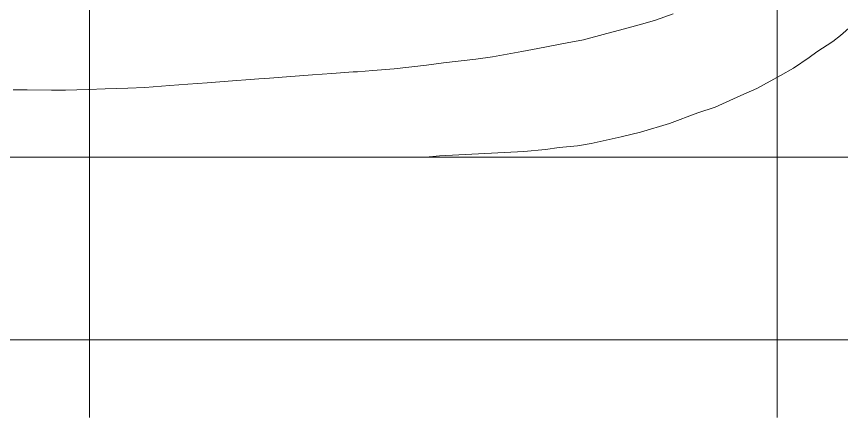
# Model space of a CAD drawing. Header units: metres. Extents: x -207 to 246, y -187 to 169.
# Drawn here: x 94.4 to 154.4, y -186.7 to -157.6 of the extents above; entities that cross this region are included whole.
import ezdxf

# ---------------------------------------------------------------- set-up
doc = ezdxf.new("R2010")
doc.units = ezdxf.units.M
for name, color, linetype, lineweight in [('C-TOPO', 7, 'Continuous', 9), ('C-TOPO-MAJR', 7, 'Continuous', 35), ('grilla', 7, 'Continuous', 9)]:
    doc.layers.add(name, color=color, linetype=linetype, lineweight=lineweight)
doc.layers.add('PR10-ARQ-PL-001-Emplazamiento-C-1_dwg', color=7, linetype='Continuous', lineweight=9, true_color=0x767676)

# ---------------------------------------------------------------- blocks, each defined once
blk = doc.blocks.new('PR10-ARQ-PL-001-Emplazamiento-C-1_dwg-674643-PLANTA SUPERFICIES')
at = {"layer": 'C-TOPO', "flags": 128}
blk.add_lwpolyline([(49.68, -167.804), (106.789, -167.804), (133.501, -167.804), (144.855, -167.804), (151.329, -167.804), (156.347, -167.804)], dxfattribs=at)
at = {"layer": 'C-TOPO-MAJR', "color": 1, "lineweight": 9, "true_color": 0xff0000, "flags": 128}
for points in [[(155.155, -158.252), (154.347, -158.958), (153.784, -159.375), (152.64, -160.144), (152.077, -160.562), (150.934, -161.33), (149.986, -161.869), (148.264, -162.799), (147.114, -163.309), (145.249, -164.154), (143.978, -164.581), (141.906, -165.356), (139.803, -165.988), (138.4, -166.33), (136.229, -166.816), (135.232, -166.965), (133.887, -167.105), (132.89, -167.254), (131.313, -167.393), (125.191, -167.704), (124.207, -167.804)], [(142.174, -157.376), (140.901, -157.842), (139.973, -158.099), (138.281, -158.552), (137.353, -158.809), (135.661, -159.263), (134.481, -159.488), (132.351, -159.885), (131.171, -160.11), (129.041, -160.508), (127.824, -160.661), (125.47, -160.945), (124.252, -161.098), (121.898, -161.381), (120.343, -161.499), (119.232, -161.604), (118.921, -161.601), (117.366, -161.718), (115.944, -161.82), (114.388, -161.938), (112.833, -162.056), (112.061, -162.106), (111.411, -162.157), (110.127, -162.259), (108.301, -162.393), (106.879, -162.494), (105.591, -162.595), (103.768, -162.73), (102.53, -162.777), (100.878, -162.823), (99.64, -162.87), (97.988, -162.916), (96.977, -162.916), (95.196, -162.899), (94.185, -162.899)]]:
    blk.add_lwpolyline(points, dxfattribs=at)
at = {"layer": 'grilla'}
for p, q in [((99.742, 166.258), (99.742, -186.737)), ((149.742, 166.258), (149.742, -186.737))]:
    blk.add_line(p, q, dxfattribs=at)
at = {"layer": 'grilla', "flags": 128}
blk.add_lwpolyline([(240.531, -181.082), (-207.19, -181.082)], close=True, dxfattribs=at)

msp = doc.modelspace()

# ---------------------------------------------------------------- linework, layer by layer
at = {"layer": 'C-TOPO'}
for p, q in [((49.68, -167.804), (106.789, -167.804)), ((106.789, -167.804), (133.501, -167.804)), ((133.501, -167.804), (144.855, -167.804)), ((144.855, -167.804), (151.329, -167.804)), ((151.329, -167.804), (156.347, -167.804))]:
    msp.add_line(p, q, dxfattribs=at)
at = {"layer": 'C-TOPO-MAJR', "color": 1, "lineweight": 9, "true_color": 0xff0000, "flags": 128}
for points in [[(94.185, -162.899), (95.196, -162.899), (96.977, -162.916), (97.988, -162.916), (99.64, -162.87), (100.878, -162.823), (102.53, -162.777), (103.768, -162.73), (105.591, -162.595), (106.879, -162.494), (108.301, -162.393), (110.127, -162.259), (111.411, -162.157), (112.061, -162.106), (112.833, -162.056), (114.388, -161.938), (115.944, -161.82), (117.366, -161.718), (118.921, -161.601), (119.232, -161.604), (120.343, -161.499), (121.898, -161.381), (124.252, -161.098), (125.47, -160.945), (127.824, -160.661), (129.041, -160.508), (131.171, -160.11), (132.351, -159.885), (134.481, -159.488), (135.661, -159.263), (137.353, -158.809), (138.281, -158.552), (139.973, -158.099), (140.901, -157.842), (142.174, -157.376)], [(124.207, -167.804), (125.191, -167.704), (131.313, -167.393), (132.89, -167.254), (133.887, -167.105), (135.232, -166.965), (136.229, -166.816), (138.4, -166.33), (139.803, -165.988), (141.906, -165.356), (143.978, -164.581), (145.249, -164.154), (147.114, -163.309), (148.264, -162.799), (149.986, -161.869), (150.934, -161.33), (152.077, -160.562), (152.64, -160.144), (153.784, -159.375), (154.347, -158.958), (155.155, -158.252)]]:
    msp.add_lwpolyline(points, dxfattribs=at)

# ---------------------------------------------------------------- block references
at = {"layer": 'PR10-ARQ-PL-001-Emplazamiento-C-1_dwg', "color": 7}
msp.add_blockref('PR10-ARQ-PL-001-Emplazamiento-C-1_dwg-674643-PLANTA SUPERFICIES', (0, 0), dxfattribs=at)

doc.saveas('drawing.dxf')
